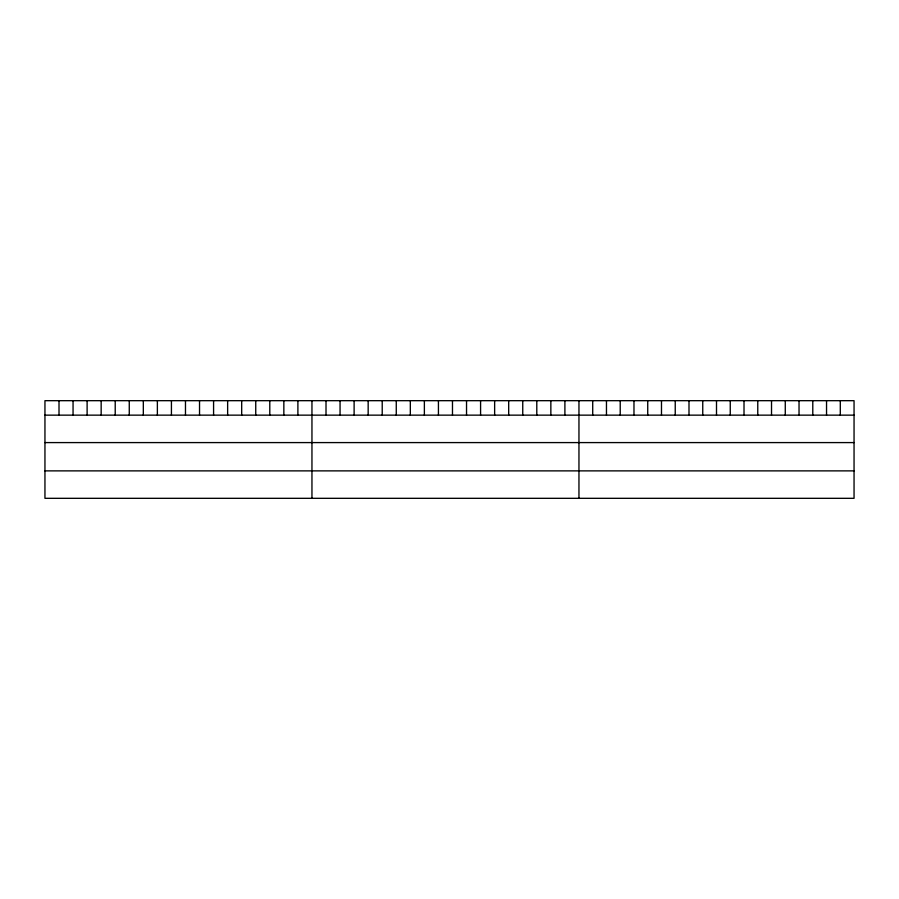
<?xml version="1.0" encoding="UTF-8"?>
<svg xmlns="http://www.w3.org/2000/svg" width="899" height="899" viewBox="0 0 899 899"><rect width="100%" height="100%" fill="white"/><g stroke="black" fill="none" stroke-linecap="round" stroke-linejoin="round"><path stroke-width="1.35" d="M854.05 415.147L854.05 498.316L44.95 498.316L44.95 400.684L854.05 400.684L854.05 415.147L44.95 415.147M44.95 442.589L854.05 442.589M44.95 470.874L854.05 470.874M840.295 400.684L840.295 415.147M826.541 400.684L826.541 415.147M812.786 400.684L812.786 415.147M799.031 400.684L799.031 415.147M785.276 400.684L785.276 415.147M771.522 400.684L771.522 415.147M757.767 400.684L757.767 415.147M744.012 400.684L744.012 415.147M730.258 400.684L730.258 415.147M716.503 400.684L716.503 415.147M702.748 400.684L702.748 415.147M688.994 400.684L688.994 415.147M675.239 400.684L675.239 415.147M661.484 400.684L661.484 415.147M647.73 400.684L647.73 415.147M633.975 400.684L633.975 415.147M620.22 400.684L620.22 415.147M606.465 400.684L606.465 415.147M592.711 400.684L592.711 415.147M578.956 400.684L578.956 498.316M564.898 400.684L564.898 415.147M550.851 400.684L550.851 415.147M536.793 400.684L536.793 415.147M522.746 400.684L522.746 415.147M508.688 400.684L508.688 415.147M494.641 400.684L494.641 415.147M480.583 400.684L480.583 415.147M466.536 400.684L466.536 415.147M452.478 400.684L452.478 415.147M438.431 400.684L438.431 415.147M424.373 400.684L424.373 415.147M410.326 400.684L410.326 415.147M396.268 400.684L396.268 415.147M382.221 400.684L382.221 415.147M368.163 400.684L368.163 415.147M354.116 400.684L354.116 415.147M340.058 400.684L340.058 415.147M326.011 400.684L326.011 415.147M311.953 400.684L311.953 498.316M297.895 400.684L297.895 415.147M283.848 400.684L283.848 415.147M269.79 400.684L269.79 415.147M255.743 400.684L255.743 415.147M241.685 400.684L241.685 415.147M227.638 400.684L227.638 415.147M213.58 400.684L213.58 415.147M199.533 400.684L199.533 415.147M185.475 400.684L185.475 415.147M171.428 400.684L171.428 415.147M157.37 400.684L157.37 415.147M143.323 400.684L143.323 415.147M129.265 400.684L129.265 415.147M115.218 400.684L115.218 415.147M101.16 400.684L101.16 415.147M87.113 400.684L87.113 415.147M73.055 400.684L73.055 415.147M59.008 400.684L59.008 415.147"/></g></svg>
